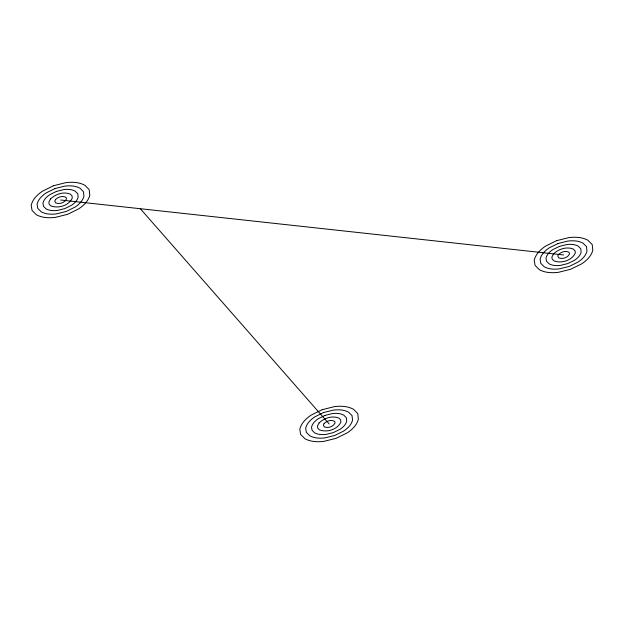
<?xml version="1.0" encoding="UTF-8"?>
<svg xmlns="http://www.w3.org/2000/svg" width="624" height="624" viewBox="0 0 624 624"><rect width="100%" height="100%" fill="white"/><g stroke="black" fill="none" stroke-linecap="round" stroke-linejoin="round"><path stroke-width="0.94" d="M60.614 200.008L563.636 254.966M140.33 208.72L329.199 423.992M50.552 198.916L48.844 202.098L49.179 204.181L50.903 205.904C58.399 208.775 68.819 205.647 72.275 198.112L72.041 195.842L70.325 194.119C63.601 191.373 55.606 194.064 50.552 198.916M55.583 199.462L54.733 201.053L55.754 202.956C59.506 204.391 64.717 202.831 66.448 199.064L66.323 197.925L65.465 197.059C62.104 195.694 58.11 197.036 55.583 199.462M319.137 422.893L317.429 426.075L317.764 428.158L319.488 429.881C326.984 432.752 337.405 429.624 340.86 422.089L340.626 419.819L338.91 418.096C332.186 415.35 324.191 418.041 319.137 422.893M324.168 423.439L323.318 425.03L324.34 426.941C328.091 428.368 333.302 426.808 335.026 423.041L334.909 421.902L334.051 421.044C330.689 419.671 326.695 421.013 324.168 423.439M553.574 253.874L551.873 257.057L552.209 259.139L553.925 260.863C561.428 263.734 571.841 260.606 575.305 253.071L575.063 250.801L573.347 249.07C566.623 246.332 558.628 249.015 553.574 253.874M558.605 254.42L557.755 256.012L558.784 257.915C562.528 259.35 567.739 257.79 569.47 254.023L569.353 252.884L568.495 252.018C565.133 250.653 561.132 251.995 558.605 254.42M53.617 185.702L42.721 191.061A35.467 30.716 0.6 0 0 35.459 197.262A24.047 20.826 0.6 0 0 31.2 205.218L32.042 210.428L36.332 214.75A22.643 19.609 0.6 0 0 45.357 217.495A35.467 30.716 0.6 0 0 55.559 217.324L67.61 214.313L78.507 208.962A35.467 30.716 0.6 0 0 85.761 202.761A22.643 19.609 0.6 0 0 89.778 195.265L89.185 189.595L84.887 185.273A22.643 19.609 0.6 0 0 75.871 182.528A35.467 30.716 0.6 0 0 65.66 182.692L53.617 185.702M55.013 188.565L46.293 192.855A28.376 24.57 0.6 0 0 40.49 197.816A19.235 16.661 0.6 0 0 37.081 204.181L37.752 208.346L41.192 211.801A18.119 15.686 0.6 0 0 48.407 214.001A28.376 24.57 0.6 0 0 56.573 213.86L66.206 211.458L74.927 207.168A28.376 24.57 0.6 0 0 80.73 202.207A18.119 15.686 0.6 0 0 83.944 196.217L83.468 191.677L80.036 188.222A18.119 15.686 0.6 0 0 72.821 186.022A28.376 24.57 0.6 0 0 64.654 186.155L55.013 188.565M56.417 191.428L49.873 194.641A21.278 18.431 0.6 0 0 45.521 198.362A14.43 12.496 0.6 0 0 42.962 203.135L43.469 206.263L46.043 208.853A13.588 11.77 0.6 0 0 51.457 210.499A21.278 18.431 0.6 0 0 57.58 210.397L64.81 208.595L71.347 205.382A21.278 18.431 0.6 0 0 75.699 201.661A13.588 11.77 0.6 0 0 78.109 197.161L77.758 193.76L75.176 191.17A13.588 11.77 0.6 0 0 69.763 189.524A21.278 18.431 0.6 0 0 63.64 189.618L56.417 191.428M556.639 240.661L545.743 246.02A35.467 30.716 0.6 0 0 538.489 252.221A24.047 20.826 0.6 0 0 534.222 260.177L535.064 265.387L539.362 269.708A22.643 19.609 0.6 0 0 548.379 272.454A35.467 30.716 0.6 0 0 558.589 272.282L570.632 269.272L581.529 263.921A35.467 30.716 0.6 0 0 588.791 257.72A22.643 19.609 0.6 0 0 592.8 250.224L592.207 244.553L587.909 240.232A22.643 19.609 0.6 0 0 578.893 237.487A35.467 30.716 0.6 0 0 568.69 237.65L556.639 240.661M558.043 243.524L549.323 247.814A28.376 24.57 0.6 0 0 543.512 252.775A19.235 16.661 0.6 0 0 540.103 259.139L540.774 263.305L544.214 266.76A18.119 15.686 0.6 0 0 551.429 268.96A28.376 24.57 0.6 0 0 559.595 268.819L569.236 266.417L577.949 262.127A28.376 24.57 0.6 0 0 583.76 257.166A18.119 15.686 0.6 0 0 586.966 251.176L586.498 246.636L583.058 243.181A18.119 15.686 0.6 0 0 575.843 240.981A28.376 24.57 0.6 0 0 567.676 241.114L558.043 243.524M559.439 246.386L552.895 249.6A21.278 18.431 0.6 0 0 548.543 253.321A14.43 12.496 0.6 0 0 545.992 258.094L546.491 261.222L549.073 263.812A13.588 11.77 0.6 0 0 554.479 265.457A21.278 18.431 0.6 0 0 560.609 265.356L567.832 263.554L574.376 260.341A21.278 18.431 0.6 0 0 578.729 256.62A13.588 11.77 0.6 0 0 581.131 252.119L580.78 248.719L578.198 246.129A13.588 11.77 0.6 0 0 572.793 244.483A21.278 18.431 0.6 0 0 566.67 244.577L559.439 246.386M322.202 409.687L311.298 415.038A35.467 30.716 0.6 0 0 304.044 421.239A24.047 20.826 0.6 0 0 299.785 429.195L300.62 434.405L304.918 438.727A22.643 19.609 0.6 0 0 313.942 441.472A35.467 30.716 0.6 0 0 324.145 441.308L336.196 438.298L347.092 432.939A35.467 30.716 0.6 0 0 354.346 426.738A22.643 19.609 0.6 0 0 358.363 419.242L357.77 413.572L353.473 409.25A22.643 19.609 0.6 0 0 344.456 406.505A35.467 30.716 0.6 0 0 334.246 406.676L322.202 409.687M323.599 412.542L314.878 416.832A28.376 24.57 0.6 0 0 309.075 421.793A19.235 16.661 0.6 0 0 305.666 428.158L306.337 432.323L309.777 435.778A18.119 15.686 0.6 0 0 316.992 437.978A28.376 24.57 0.6 0 0 325.159 437.845L334.792 435.435L343.512 431.145A28.376 24.57 0.6 0 0 349.315 426.184A18.119 15.686 0.6 0 0 352.529 420.194L352.053 415.654L348.621 412.199A18.119 15.686 0.6 0 0 341.406 409.999A28.376 24.57 0.6 0 0 333.239 410.14L323.599 412.542M325.003 415.405L318.458 418.618A21.278 18.431 0.6 0 0 314.106 422.339A14.43 12.496 0.6 0 0 311.548 427.112L312.055 430.24L314.629 432.83A13.588 11.77 0.6 0 0 320.042 434.476A21.278 18.431 0.6 0 0 326.165 434.382L333.395 432.572L339.932 429.359A21.278 18.431 0.6 0 0 344.284 425.638A13.588 11.77 0.6 0 0 346.694 421.138L346.343 417.737L343.762 415.147A13.588 11.77 0.6 0 0 338.348 413.501A21.278 18.431 0.6 0 0 332.225 413.603L325.003 415.405"/></g></svg>
